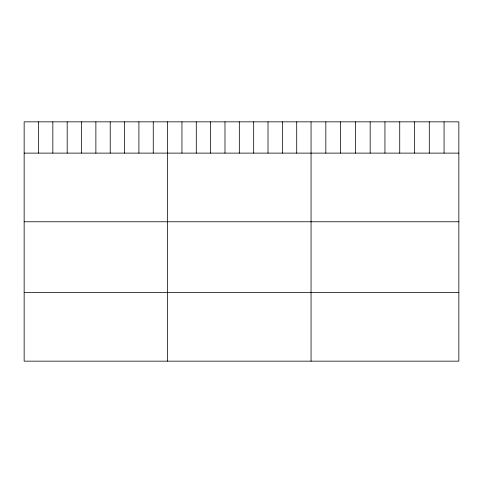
<?xml version="1.0" encoding="UTF-8"?>
<svg xmlns="http://www.w3.org/2000/svg" width="483" height="483" viewBox="0 0 483 483"><rect width="100%" height="100%" fill="white"/><g stroke="black" fill="none" stroke-linecap="round" stroke-linejoin="round"><path stroke-width="0.72" d="M458.85 153.117L458.85 361.157L24.15 361.157L24.15 121.843L458.85 121.843L458.85 153.117L24.15 153.117M24.15 221.769L458.85 221.769M24.15 292.505L458.85 292.505M444.07 121.843L444.07 153.117M429.29 121.843L429.29 153.117M414.511 121.843L414.511 153.117M399.731 121.843L399.731 153.117M384.951 121.843L384.951 153.117M370.171 121.843L370.171 153.117M355.391 121.843L355.391 153.117M340.612 121.843L340.612 153.117M325.832 121.843L325.832 153.117M311.052 121.843L311.052 361.157M296.707 121.843L296.707 153.117M282.362 121.843L282.362 153.117M268.017 121.843L268.017 153.117M253.672 121.843L253.672 153.117M239.326 121.843L239.326 153.117M224.981 121.843L224.981 153.117M210.636 121.843L210.636 153.117M196.291 121.843L196.291 153.117M181.946 121.843L181.946 153.117M167.601 121.843L167.601 361.157M153.256 121.843L153.256 153.117M138.911 121.843L138.911 153.117M124.566 121.843L124.566 153.117M110.221 121.843L110.221 153.117M95.876 121.843L95.876 153.117M81.53 121.843L81.53 153.117M67.185 121.843L67.185 153.117M52.84 121.843L52.84 153.117M38.495 121.843L38.495 153.117"/></g></svg>
